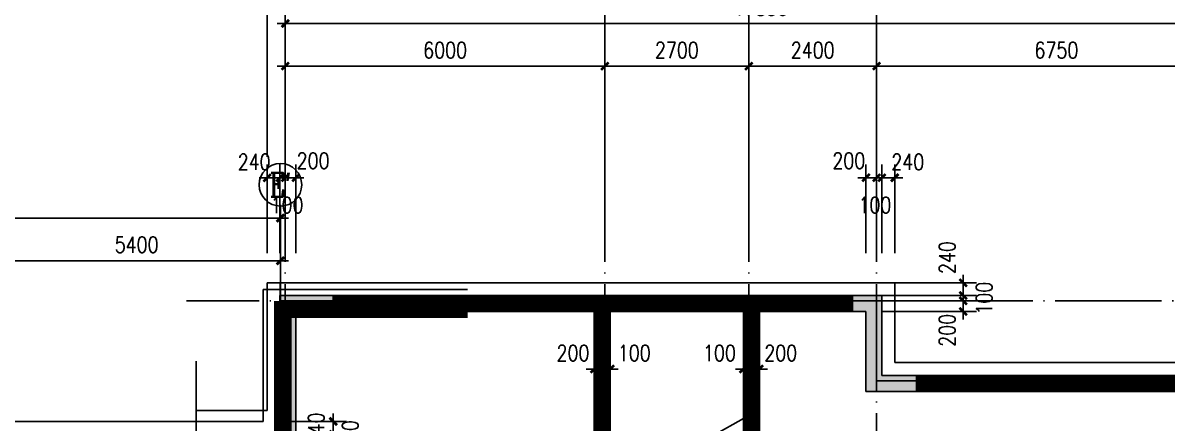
# Model space of a CAD drawing. Extents: x 634182 to 802382, y -1101880 to -864080.
# Drawn here: x 677358 to 698837, y -889472 to -881959 of the extents above; entities that cross this region are included whole.
import ezdxf
from ezdxf.enums import TextEntityAlignment as Align

# ---------------------------------------------------------------- set-up
doc = ezdxf.new("R2010")
doc.units = 0
doc.header["$LTSCALE"] = 1000
doc.header["$MEASUREMENT"] = 0
doc.linetypes.add('DOTE', pattern=[2.42, 2, -0.2, 0.02, -0.2])
doc.layers.get('0').update_dxf_attribs({"linetype": 'CONTINUOUS'})
doc.layers.get('DEFPOINTS').update_dxf_attribs({"linetype": 'CONTINUOUS'})
for name, color, linetype in [('210', 4, 'CONTINUOUS'), ('AXIS', 3, 'CONTINUOUS'), ('AXIS_TEXT', 7, 'CONTINUOUS'), ('DOTE', 1, 'DOTE'), ('MC', 4, 'CONTINUOUS'), ('PUB_DIM', 3, 'CONTINUOUS'), ('STAIR', 2, 'CONTINUOUS'), ('WALL', 191, 'CONTINUOUS')]:
    doc.layers.add(name, color=color, linetype=linetype)
doc.styles.add('COMPLEX', font='COMPLEX')
doc.styles.add('DIM_FONT', font='simplex.shx', dxfattribs={"width": 0.8})
doc.dimstyles.new('DIMN', dxfattribs={"dimtxt": 300, "dimasz": 1, "dimexe": 250, "dimexo": 300, "dimgap": 150, "dimtad": 1, "dimdec": 0, "dimzin": 0, "dimdsep": 46, "dimtxsty": 'DIM_FONT', "dimblk": '_DIMX', "dimblk1": '_DIMX', "dimblk2": '_DIMX', "dimcen": 2.5, "dimclrt": 7, "dimadec": 0, "dimazin": 0, "dimtfac": 1, "dimtdec": 0, "dimtix": 1, "dimtmove": 2, "dimatfit": 3, "dimldrblk": '_DIMX', "dimfxl": 0, "dimtolj": 1, "dimtzin": 0, "dimarcsym": 0})

# ---------------------------------------------------------------- blocks, each defined once
blk = doc.blocks.new('_DIMX')
blk.add_line((-150, 0), (150, 0))
at = {"const_width": 50}
blk.add_lwpolyline([(-70, -70), (70, 70)], dxfattribs=at)
blk = doc.blocks.new('*D468')
at = {"color": 0, "linetype": 'ByBlock'}
for p, q in [((681944, -884471), (681944, -880921)), ((783352, -884471), (783352, -880921)), ((783351, -881171), (681945, -881171))]:
    blk.add_line(p, q, dxfattribs=at)
at = {"layer": 'DEFPOINTS', "color": 0, "linetype": 'ByBlock'}
for p in [(681944, -881171), (681944, -884771), (783352, -884771)]:
    blk.add_point(p, dxfattribs=at)
at = {"color": 0, "linetype": 'ByBlock'}
for p, rotation in [((681944, -881171), 179.9999999999994), ((783352, -881171), 359.9999999999994)]:
    blk.add_blockref('_DIMX', p, dxfattribs=dict(at, rotation=rotation))
at = {"color": 7, "linetype": 'ByBlock', "insert": (732648, -880871), "char_height": 300, "attachment_point": 5, "style": 'DIM_FONT'}
blk.add_mtext('\\A1;101408', dxfattribs=at)
blk = doc.blocks.new('*D472')
at = {"color": 0, "linetype": 'ByBlock'}
for p, q in [((688083, -888456), (688082, -888456)), ((688084, -888456), (688284, -888456)), ((688084, -888456), (688284, -888456)), ((688285, -888456), (688286, -888456)), ((688084, -888756), (688084, -888706)), ((688284, -888756), (688284, -888706))]:
    blk.add_line(p, q, dxfattribs=at)
at = {"layer": 'DEFPOINTS', "color": 0, "linetype": 'ByBlock'}
for p in [(688084, -888456), (688284, -888456), (688284, -888456)]:
    blk.add_point(p, dxfattribs=at)
at = {"color": 0, "linetype": 'ByBlock'}
blk.add_blockref('_DIMX', (688084, -888456), dxfattribs=at)
at = {"color": 0, "linetype": 'ByBlock', "rotation": 180}
blk.add_blockref('_DIMX', (688284, -888456), dxfattribs=at)
at = {"color": 7, "linetype": 'ByBlock', "insert": (687684, -888156), "char_height": 300, "attachment_point": 5, "style": 'DIM_FONT'}
blk.add_mtext('\\A1;200', dxfattribs=at)
blk = doc.blocks.new('*D477')
at = {"color": 0, "linetype": 'ByBlock'}
for p, q in [((682284, -884471), (682284, -882521)), ((688284, -884471), (688284, -882521)), ((682285, -882771), (688283, -882771))]:
    blk.add_line(p, q, dxfattribs=at)
at = {"layer": 'DEFPOINTS', "color": 0, "linetype": 'ByBlock'}
for p in [(688284, -882771), (682284, -884771), (688284, -884771)]:
    blk.add_point(p, dxfattribs=at)
at = {"color": 0, "linetype": 'ByBlock', "rotation": 180}
blk.add_blockref('_DIMX', (682284, -882771), dxfattribs=at)
at = {"color": 0, "linetype": 'ByBlock'}
blk.add_blockref('_DIMX', (688284, -882771), dxfattribs=at)
at = {"color": 7, "linetype": 'ByBlock', "insert": (685284, -882471), "char_height": 300, "attachment_point": 5, "style": 'DIM_FONT'}
blk.add_mtext('\\A1;6000', dxfattribs=at)
blk = doc.blocks.new('*D499')
at = {"color": 0, "linetype": 'ByBlock'}
for p, q in [((681944, -886279), (681944, -884616)), ((682184, -886279), (682184, -884616)), ((681943, -884866), (681942, -884866)), ((682184, -884866), (681944, -884866)), ((682184, -884866), (681944, -884866)), ((682185, -884866), (682186, -884866))]:
    blk.add_line(p, q, dxfattribs=at)
at = {"layer": 'DEFPOINTS', "color": 0, "linetype": 'ByBlock'}
for p in [(681944, -884866), (681944, -886579), (682184, -886579)]:
    blk.add_point(p, dxfattribs=at)
at = {"color": 0, "linetype": 'ByBlock'}
blk.add_blockref('_DIMX', (681944, -884866), dxfattribs=at)
at = {"color": 0, "linetype": 'ByBlock', "rotation": 180}
blk.add_blockref('_DIMX', (682184, -884866), dxfattribs=at)
at = {"color": 7, "linetype": 'ByBlock', "insert": (681700, -884570), "char_height": 300, "attachment_point": 5, "style": 'DIM_FONT'}
blk.add_mtext('\\A1;240', dxfattribs=at)
blk = doc.blocks.new('*D500')
at = {"color": 0, "linetype": 'ByBlock'}
for p, q in [((682284, -886279), (682284, -884616)), ((682484, -886279), (682484, -884616)), ((682283, -884866), (682282, -884866)), ((682484, -884866), (682284, -884866)), ((682484, -884866), (682284, -884866)), ((682485, -884866), (682486, -884866))]:
    blk.add_line(p, q, dxfattribs=at)
at = {"layer": 'DEFPOINTS', "color": 0, "linetype": 'ByBlock'}
for p in [(682284, -884866), (682284, -886579), (682484, -886579)]:
    blk.add_point(p, dxfattribs=at)
at = {"color": 0, "linetype": 'ByBlock'}
blk.add_blockref('_DIMX', (682284, -884866), dxfattribs=at)
at = {"color": 0, "linetype": 'ByBlock', "rotation": 180}
blk.add_blockref('_DIMX', (682484, -884866), dxfattribs=at)
at = {"color": 7, "linetype": 'ByBlock', "insert": (682806, -884547), "char_height": 300, "attachment_point": 5, "style": 'DIM_FONT'}
blk.add_mtext('\\A1;200', dxfattribs=at)
blk = doc.blocks.new('*D501')
at = {"color": 0, "linetype": 'ByBlock'}
for p, q in [((682184, -886279), (682184, -884616)), ((682284, -886279), (682284, -884616)), ((682183, -884866), (682182, -884866)), ((682284, -884866), (682184, -884866)), ((682284, -884866), (682184, -884866)), ((682285, -884866), (682286, -884866))]:
    blk.add_line(p, q, dxfattribs=at)
at = {"layer": 'DEFPOINTS', "color": 0, "linetype": 'ByBlock'}
for p in [(682184, -884866), (682184, -886579), (682284, -886579)]:
    blk.add_point(p, dxfattribs=at)
at = {"color": 0, "linetype": 'ByBlock'}
for p, rotation in [((682184, -884866), 359.9999999999334), ((682284, -884866), 179.9999999999334)]:
    blk.add_blockref('_DIMX', p, dxfattribs=dict(at, rotation=rotation))
at = {"color": 7, "linetype": 'ByBlock', "insert": (682317, -885379), "char_height": 300, "attachment_point": 5, "style": 'DIM_FONT'}
blk.add_mtext('\\A1;100', dxfattribs=at)
blk = doc.blocks.new('*D564')
at = {"color": 0, "linetype": 'ByBlock'}
for p, q in [((693384, -884471), (693384, -882521)), ((700134, -884471), (700134, -882521)), ((700133, -882771), (693385, -882771))]:
    blk.add_line(p, q, dxfattribs=at)
at = {"layer": 'DEFPOINTS', "color": 0, "linetype": 'ByBlock'}
for p in [(693384, -882771), (693384, -884771), (700134, -884771)]:
    blk.add_point(p, dxfattribs=at)
at = {"color": 0, "linetype": 'ByBlock', "rotation": 180}
blk.add_blockref('_DIMX', (693384, -882771), dxfattribs=at)
at = {"color": 0, "linetype": 'ByBlock'}
blk.add_blockref('_DIMX', (700134, -882771), dxfattribs=at)
at = {"color": 7, "linetype": 'ByBlock', "insert": (696759, -882471), "char_height": 300, "attachment_point": 5, "style": 'DIM_FONT'}
blk.add_mtext('\\A1;6750', dxfattribs=at)
blk = doc.blocks.new('*D566')
at = {"color": 0, "linetype": 'ByBlock'}
for p, q in [((690984, -884471), (690984, -882521)), ((693384, -884471), (693384, -882521)), ((693383, -882771), (690985, -882771))]:
    blk.add_line(p, q, dxfattribs=at)
at = {"layer": 'DEFPOINTS', "color": 0, "linetype": 'ByBlock'}
for p in [(690984, -882771), (690984, -884771), (693384, -884771)]:
    blk.add_point(p, dxfattribs=at)
at = {"color": 0, "linetype": 'ByBlock', "rotation": 180}
blk.add_blockref('_DIMX', (690984, -882771), dxfattribs=at)
at = {"color": 0, "linetype": 'ByBlock'}
blk.add_blockref('_DIMX', (693384, -882771), dxfattribs=at)
at = {"color": 7, "linetype": 'ByBlock', "insert": (692184, -882471), "char_height": 300, "attachment_point": 5, "style": 'DIM_FONT'}
blk.add_mtext('\\A1;2400', dxfattribs=at)
blk = doc.blocks.new('*D569')
at = {"color": 0, "linetype": 'ByBlock'}
for p, q in [((690983, -888456), (690982, -888456)), ((690984, -888456), (691184, -888456)), ((690984, -888456), (691184, -888456)), ((691185, -888456), (691186, -888456)), ((690984, -888756), (690984, -888706)), ((691184, -888756), (691184, -888706))]:
    blk.add_line(p, q, dxfattribs=at)
at = {"layer": 'DEFPOINTS', "color": 0, "linetype": 'ByBlock'}
for p in [(690984, -888456), (691184, -888456), (691184, -888456)]:
    blk.add_point(p, dxfattribs=at)
at = {"color": 0, "linetype": 'ByBlock'}
blk.add_blockref('_DIMX', (690984, -888456), dxfattribs=at)
at = {"color": 0, "linetype": 'ByBlock', "rotation": 180}
blk.add_blockref('_DIMX', (691184, -888456), dxfattribs=at)
at = {"color": 7, "linetype": 'ByBlock', "insert": (691584, -888156), "char_height": 300, "attachment_point": 5, "style": 'DIM_FONT'}
blk.add_mtext('\\A1;200', dxfattribs=at)
blk = doc.blocks.new('*D570')
at = {"color": 0, "linetype": 'ByBlock'}
for p, q in [((690884, -888156), (690884, -888206)), ((690984, -888156), (690984, -888206)), ((690883, -888456), (690882, -888456)), ((690884, -888456), (690984, -888456)), ((690884, -888456), (690984, -888456)), ((690985, -888456), (690986, -888456))]:
    blk.add_line(p, q, dxfattribs=at)
at = {"layer": 'DEFPOINTS', "color": 0, "linetype": 'ByBlock'}
for p in [(690884, -888456), (690984, -888456), (690984, -888456)]:
    blk.add_point(p, dxfattribs=at)
at = {"color": 0, "linetype": 'ByBlock'}
blk.add_blockref('_DIMX', (690884, -888456), dxfattribs=at)
at = {"color": 0, "linetype": 'ByBlock', "rotation": 180}
blk.add_blockref('_DIMX', (690984, -888456), dxfattribs=at)
at = {"color": 7, "linetype": 'ByBlock', "insert": (690434, -888156), "char_height": 300, "attachment_point": 5, "style": 'DIM_FONT'}
blk.add_mtext('\\A1;100', dxfattribs=at)
blk = doc.blocks.new('*D572')
at = {"color": 0, "linetype": 'ByBlock'}
for p, q in [((688284, -888156), (688284, -888206)), ((688384, -888156), (688384, -888206)), ((688283, -888456), (688282, -888456)), ((688284, -888456), (688384, -888456)), ((688284, -888456), (688384, -888456)), ((688385, -888456), (688386, -888456))]:
    blk.add_line(p, q, dxfattribs=at)
at = {"layer": 'DEFPOINTS', "color": 0, "linetype": 'ByBlock'}
for p in [(688284, -888456), (688384, -888456), (688384, -888456)]:
    blk.add_point(p, dxfattribs=at)
at = {"color": 0, "linetype": 'ByBlock'}
blk.add_blockref('_DIMX', (688284, -888456), dxfattribs=at)
at = {"color": 0, "linetype": 'ByBlock', "rotation": 180}
blk.add_blockref('_DIMX', (688384, -888456), dxfattribs=at)
at = {"color": 7, "linetype": 'ByBlock', "insert": (688834, -888156), "char_height": 300, "attachment_point": 5, "style": 'DIM_FONT'}
blk.add_mtext('\\A1;100', dxfattribs=at)
blk = doc.blocks.new('*D574')
at = {"color": 0, "linetype": 'ByBlock'}
for p, q in [((688284, -884471), (688284, -882521)), ((690984, -884471), (690984, -882521)), ((690983, -882771), (688285, -882771))]:
    blk.add_line(p, q, dxfattribs=at)
at = {"layer": 'DEFPOINTS', "color": 0, "linetype": 'ByBlock'}
for p in [(688284, -882771), (688284, -884771), (690984, -884771)]:
    blk.add_point(p, dxfattribs=at)
at = {"color": 0, "linetype": 'ByBlock', "rotation": 180}
blk.add_blockref('_DIMX', (688284, -882771), dxfattribs=at)
at = {"color": 0, "linetype": 'ByBlock'}
blk.add_blockref('_DIMX', (690984, -882771), dxfattribs=at)
at = {"color": 7, "linetype": 'ByBlock', "insert": (689634, -882471), "char_height": 300, "attachment_point": 5, "style": 'DIM_FONT'}
blk.add_mtext('\\A1;2700', dxfattribs=at)
blk = doc.blocks.new('*D576')
at = {"color": 0, "linetype": 'ByBlock'}
for p, q in [((693484, -887077), (695258, -887077)), ((693484, -887177), (695258, -887177)), ((695008, -887076), (695008, -887075)), ((695008, -887177), (695008, -887077)), ((695008, -887177), (695008, -887077)), ((695008, -887178), (695008, -887179))]:
    blk.add_line(p, q, dxfattribs=at)
at = {"layer": 'DEFPOINTS', "color": 0, "linetype": 'ByBlock'}
for p in [(693184, -887077), (693184, -887177), (695008, -887077)]:
    blk.add_point(p, dxfattribs=at)
at = {"color": 0, "linetype": 'ByBlock'}
for p, rotation in [((695008, -887077), 270), ((695008, -887177), 90)]:
    blk.add_blockref('_DIMX', p, dxfattribs=dict(at, rotation=rotation))
at = {"color": 7, "linetype": 'ByBlock', "insert": (695404, -887127), "char_height": 300, "attachment_point": 5, "rotation": 90, "style": 'DIM_FONT'}
blk.add_mtext('\\A1;100', dxfattribs=at)
blk = doc.blocks.new('*D580')
at = {"color": 0, "linetype": 'ByBlock'}
for p, q in [((693184, -886279), (693184, -884616)), ((693384, -886279), (693384, -884616)), ((693183, -884866), (693182, -884866)), ((693184, -884866), (693384, -884866)), ((693184, -884866), (693384, -884866)), ((693385, -884866), (693386, -884866))]:
    blk.add_line(p, q, dxfattribs=at)
at = {"layer": 'DEFPOINTS', "color": 0, "linetype": 'ByBlock'}
for p in [(693384, -884866), (693184, -886579), (693384, -886579)]:
    blk.add_point(p, dxfattribs=at)
at = {"color": 0, "linetype": 'ByBlock'}
blk.add_blockref('_DIMX', (693184, -884866), dxfattribs=at)
at = {"color": 0, "linetype": 'ByBlock', "rotation": 180}
blk.add_blockref('_DIMX', (693384, -884866), dxfattribs=at)
at = {"color": 7, "linetype": 'ByBlock', "insert": (692862, -884547), "char_height": 300, "attachment_point": 5, "style": 'DIM_FONT'}
blk.add_mtext('\\A1;200', dxfattribs=at)
blk = doc.blocks.new('*D581')
at = {"color": 0, "linetype": 'ByBlock'}
for p, q in [((693384, -886279), (693384, -884616)), ((693484, -886279), (693484, -884616)), ((693383, -884866), (693382, -884866)), ((693384, -884866), (693484, -884866)), ((693384, -884866), (693484, -884866)), ((693485, -884866), (693486, -884866))]:
    blk.add_line(p, q, dxfattribs=at)
at = {"layer": 'DEFPOINTS', "color": 0, "linetype": 'ByBlock'}
for p in [(693484, -884866), (693384, -886579), (693484, -886579)]:
    blk.add_point(p, dxfattribs=at)
at = {"color": 0, "linetype": 'ByBlock'}
blk.add_blockref('_DIMX', (693384, -884866), dxfattribs=at)
at = {"color": 0, "linetype": 'ByBlock', "rotation": 180}
blk.add_blockref('_DIMX', (693484, -884866), dxfattribs=at)
at = {"color": 7, "linetype": 'ByBlock', "insert": (693351, -885379), "char_height": 300, "attachment_point": 5, "style": 'DIM_FONT'}
blk.add_mtext('\\A1;100', dxfattribs=at)
blk = doc.blocks.new('*D582')
at = {"color": 0, "linetype": 'ByBlock'}
for p, q in [((693484, -887177), (695258, -887177)), ((695008, -887176), (695008, -887175)), ((695008, -887377), (695008, -887177)), ((695008, -887377), (695008, -887177)), ((693484, -887377), (695258, -887377)), ((695008, -887378), (695008, -887379))]:
    blk.add_line(p, q, dxfattribs=at)
at = {"layer": 'DEFPOINTS', "color": 0, "linetype": 'ByBlock'}
for p in [(693184, -887177), (695008, -887177), (693184, -887377)]:
    blk.add_point(p, dxfattribs=at)
at = {"color": 0, "linetype": 'ByBlock'}
for p, rotation in [((695008, -887177), 270), ((695008, -887377), 90)]:
    blk.add_blockref('_DIMX', p, dxfattribs=dict(at, rotation=rotation))
at = {"color": 7, "linetype": 'ByBlock', "insert": (694708, -887730), "char_height": 300, "attachment_point": 5, "rotation": 90, "style": 'DIM_FONT'}
blk.add_mtext('\\A1;200', dxfattribs=at)
blk = doc.blocks.new('*D583')
at = {"color": 0, "linetype": 'ByBlock'}
for p, q in [((693484, -886837), (695258, -886837)), ((695008, -886836), (695008, -886835)), ((695008, -887077), (695008, -886837)), ((695008, -887077), (695008, -886837)), ((693484, -887077), (695258, -887077)), ((695008, -887078), (695008, -887079))]:
    blk.add_line(p, q, dxfattribs=at)
at = {"layer": 'DEFPOINTS', "color": 0, "linetype": 'ByBlock'}
for p in [(693184, -886837), (695008, -886837), (693184, -887077)]:
    blk.add_point(p, dxfattribs=at)
at = {"color": 0, "linetype": 'ByBlock'}
for p, rotation in [((695008, -886837), 270), ((695008, -887077), 90)]:
    blk.add_blockref('_DIMX', p, dxfattribs=dict(at, rotation=rotation))
at = {"color": 7, "linetype": 'ByBlock', "insert": (694708, -886365), "char_height": 300, "attachment_point": 5, "rotation": 90, "style": 'DIM_FONT'}
blk.add_mtext('\\A1;240', dxfattribs=at)
blk = doc.blocks.new('*D584')
at = {"color": 0, "linetype": 'ByBlock'}
for p, q in [((693484, -886279), (693484, -884616)), ((693724, -886279), (693724, -884616)), ((693483, -884866), (693482, -884866)), ((693484, -884866), (693724, -884866)), ((693484, -884866), (693724, -884866)), ((693725, -884866), (693726, -884866))]:
    blk.add_line(p, q, dxfattribs=at)
at = {"layer": 'DEFPOINTS', "color": 0, "linetype": 'ByBlock'}
for p in [(693724, -884866), (693484, -886579), (693724, -886579)]:
    blk.add_point(p, dxfattribs=at)
at = {"color": 0, "linetype": 'ByBlock'}
blk.add_blockref('_DIMX', (693484, -884866), dxfattribs=at)
at = {"color": 0, "linetype": 'ByBlock', "rotation": 180}
blk.add_blockref('_DIMX', (693724, -884866), dxfattribs=at)
at = {"color": 7, "linetype": 'ByBlock', "insert": (693969, -884570), "char_height": 300, "attachment_point": 5, "style": 'DIM_FONT'}
blk.add_mtext('\\A1;240', dxfattribs=at)
blk = doc.blocks.new('*D915')
at = {"color": 0, "linetype": 'ByBlock'}
for p, q in [((682170, -889441), (683435, -889441)), ((683185, -889440), (683185, -889439)), ((683185, -889441), (683185, -889681)), ((683185, -889441), (683185, -889681)), ((682170, -889681), (683435, -889681)), ((683185, -889682), (683185, -889683))]:
    blk.add_line(p, q, dxfattribs=at)
at = {"layer": 'DEFPOINTS', "color": 0, "linetype": 'ByBlock'}
for p in [(681870, -889441), (681870, -889681), (683185, -889681)]:
    blk.add_point(p, dxfattribs=at)
at = {"color": 0, "linetype": 'ByBlock'}
for p, rotation in [((683185, -889441), 270), ((683185, -889681), 90)]:
    blk.add_blockref('_DIMX', p, dxfattribs=dict(at, rotation=rotation))
at = {"color": 7, "linetype": 'ByBlock', "insert": (682865, -889582), "char_height": 300, "attachment_point": 5, "rotation": 90, "style": 'DIM_FONT'}
blk.add_mtext('\\A1;240', dxfattribs=at)
blk = doc.blocks.new('*D916')
at = {"color": 0, "linetype": 'ByBlock'}
for p, q in [((682390, -889681), (683435, -889681)), ((682390, -889781), (683435, -889781)), ((683185, -889680), (683185, -889679)), ((683185, -889781), (683185, -889681)), ((683185, -889781), (683185, -889681)), ((683185, -889782), (683185, -889783))]:
    blk.add_line(p, q, dxfattribs=at)
at = {"layer": 'DEFPOINTS', "color": 0, "linetype": 'ByBlock'}
for p in [(682090, -889681), (682090, -889781), (683185, -889681)]:
    blk.add_point(p, dxfattribs=at)
at = {"color": 0, "linetype": 'ByBlock'}
for p, rotation in [((683185, -889681), 270), ((683185, -889781), 90)]:
    blk.add_blockref('_DIMX', p, dxfattribs=dict(at, rotation=rotation))
at = {"color": 7, "linetype": 'ByBlock', "insert": (683504, -889725), "char_height": 300, "attachment_point": 5, "rotation": 90, "style": 'DIM_FONT'}
blk.add_mtext('\\A1;100', dxfattribs=at)
blk = doc.blocks.new('_AXISO')
blk.add_circle((0, 0), 0.5)
at = {"layer": 'AXIS_TEXT', "style": 'COMPLEX', "width": 1.041667}
blk.add_attdef('A', text='', height=0.56, dxfattribs=at).set_placement((-0.25, -0.28), (0.25, -0.28), align=Align.FIT)

msp = doc.modelspace()

# ---------------------------------------------------------------- hatches: boundary and pattern name
at = {"layer": '210'}
for points in [[(682184.156, -902576.757), (683184.156, -902576.757), (683184.157, -902276.659), (682484.157, -902276.659), (682484.157, -895676.76), (683184.157, -895676.76), (683184.157, -895376.76), (682484.186, -895376.76), (682484.16, -887376.757), (683184.157, -887376.757), (683184.16, -887076.757), (682184.156, -887076.757)], [(693484.157, -887076.757), (692934.167, -887076.758), (692934.157, -887376.757), (693184.157, -887376.757), (693184.157, -888876.757), (694134.157, -888876.757), (694134.157, -888576.757), (693484.157, -888576.757)]]:
    msp.add_hatch(color=256, dxfattribs=at).paths.add_polyline_path(points)

# ---------------------------------------------------------------- linework, layer by layer
for p, q in [((685704.586, -886961.362), (681870.082, -886961.362)), ((681870.082, -886961.362), (681870.082, -889441.362)), ((683090.082, -887181.362), (685704.586, -887181.362)), ((685704.586, -887481.362), (682390.082, -887481.362))]:
    msp.add_line(p, q)
at = {"layer": 'AXIS'}
for p, q in [((682284.156, -880670.594), (682284.156, -884470.594)), ((688284.156, -880670.594), (688284.156, -884470.594)), ((690984.156, -880670.594), (690984.156, -884470.594)), ((693384.156, -880670.594), (693384.156, -884470.594))]:
    msp.add_line(p, q, dxfattribs=at)
at = {"layer": 'DOTE'}
for p, q in [((682284.156, -884445.605), (682284.156, -906755.699)), ((688284.156, -884445.605), (688284.156, -902476.757)), ((690984.156, -884445.605), (690984.156, -902476.757)), ((693384.156, -884445.605), (693384.156, -895576.757)), ((682190.082, -886838.282), (682190.082, -902581.362)), ((682190.082, -886838.282), (682190.082, -902581.362)), ((722934.156, -887176.757), (680427.389, -887176.757)), ((685704.586, -887281.362), (682190.082, -887281.362)), ((707134.156, -888676.757), (693384.156, -888676.757))]:
    msp.add_line(p, q, dxfattribs=at)
at = {"layer": 'MC', "linetype": 'Continuous', "const_width": 300}
for points in [[(685704.586, -887331.362), (682240.082, -887331.362), (682240.082, -890881.362)], [(688234.156, -887226.757), (688234.156, -891326.757)], [(690234.156, -887226.757), (691734.213, -887226.757)], [(691034.156, -891326.757), (691034.184, -887226.757)]]:
    msp.add_lwpolyline(points, dxfattribs=at)
at = {"layer": 'STAIR'}
for p, q in [((680611.829, -888309.325), (680611.829, -894959.236)), ((690884.156, -889386.757), (690327.726, -889697.763))]:
    msp.add_line(p, q, dxfattribs=at)
at = {"layer": 'WALL'}
for p, q in [((693724.156, -886836.757), (681944.156, -886836.757)), ((681944.156, -886836.757), (681944.156, -889236.648)), ((693724.156, -888336.757), (693724.156, -886836.757)), ((682090.082, -887181.362), (682090.082, -902381.362)), ((693484.156, -887076.757), (682184.156, -887076.757)), ((682184.156, -887076.757), (682184.156, -896126.757)), ((682250.082, -887181.362), (682250.082, -902381.362)), ((683184.156, -887076.757), (683184.156, -887376.757)), ((689034.156, -887076.757), (687534.143, -887076.757)), ((687534.143, -887076.757), (687534.143, -887376.757)), ((689034.156, -887376.757), (689034.156, -887076.757)), ((690234.156, -887376.757), (690234.156, -887076.757)), ((691734.213, -887076.757), (690234.156, -887076.757)), ((691734.213, -887376.757), (691734.213, -887076.757)), ((693484.156, -887076.877), (692934.213, -887076.877)), ((692934.213, -887376.757), (692934.213, -887076.877)), ((693484.156, -888576.757), (693484.156, -887076.757)), ((682390.082, -887481.362), (682390.082, -902381.362)), ((688084.156, -887376.757), (682484.156, -887376.757)), ((682484.156, -887376.757), (682484.156, -902276.757)), ((688084.156, -894176.757), (688084.156, -887376.757)), ((688384.156, -892876.757), (688384.156, -887376.757)), ((690884.156, -887376.757), (688384.156, -887376.757)), ((690884.156, -887376.757), (690884.156, -893876.757)), ((691184.156, -887376.757), (691184.156, -893876.757)), ((693184.156, -887376.757), (691184.156, -887376.757)), ((693184.156, -888876.757), (693184.156, -887376.757)), ((706694.156, -888336.757), (693724.156, -888336.757)), ((699384.156, -888576.757), (693484.156, -888576.757)), ((694134.156, -888576.757), (693484.156, -888576.757)), ((694134.156, -888876.757), (694134.156, -888576.757)), ((707234.156, -888876.757), (693184.156, -888876.757)), ((680611.888, -889236.32), (681944.156, -889236.648)), ((665993.45, -889441.362), (681870.082, -889441.362))]:
    msp.add_line(p, q, dxfattribs=at)
at = {"layer": 'WALL', "linetype": 'Continuous', "const_width": 300}
for points in [[(683184.156, -887226.757), (688284.156, -887226.757)], [(688284.156, -887226.757), (690234.156, -887226.757)], [(691734.213, -887226.757), (692934.213, -887226.817)], [(694134.156, -888726.757), (699384.156, -888726.757)]]:
    msp.add_lwpolyline(points, dxfattribs=at)

# ---------------------------------------------------------------- block references
at = {"layer": 'AXIS'}
ref = msp.add_blockref('_AXISO', (682193.082, -884997.271), dxfattribs=dict(at, xscale=800, yscale=800, zscale=800))
ref.add_attrib('A', "E'", dxfattribs={"layer": 'AXIS_TEXT', "height": 448, "rotation": 360, "style": 'COMPLEX', "width": 0.815217}).set_placement((681993.082, -885221.271), (682393.082, -885221.271), align=Align.FIT)

# ---------------------------------------------------------------- dimensions: what is measured, and where the dimension line sits
msp.add_linear_dim(base=(700134.156, -881970.594), p1=(682284.156, -884770.594), p2=(700134.156, -884770.594), angle=0, dimstyle='DIMN', dxfattribs=at).render()
for base, p1, p2, picture, middle in [((688284.156, -882770.594), (682284.156, -884770.594), (688284.156, -884770.594), '*D477', (685284.156, -882470.594)), ((688284.156, -882770.594), (690984.156, -884770.594), (688284.156, -884770.594), '*D574', (689634.156, -882470.594)), ((690984.156, -882770.594), (693384.156, -884770.594), (690984.156, -884770.594), '*D566', (692184.156, -882470.594)), ((693384.156, -882770.594), (700134.156, -884770.594), (693384.156, -884770.594), '*D564', (696759.156, -882470.594))]:
    dim = msp.add_linear_dim(base=base, p1=p1, p2=p2, angle=180, dimstyle='DIMN', dxfattribs=at)
    dim.commit()
    dim.dimension.update_dxf_attribs({"geometry": picture, "text_midpoint": middle})
for p1, p2 in [((665993.45, -886810.437), (682193.082, -886810.437)), ((676793.45, -887610.437), (682193.082, -887610.437))]:
    msp.add_aligned_dim(p1=p1, p2=p2, distance=1187.528, dimstyle='DIMN', dxfattribs=at).render()
at = {"layer": 'PUB_DIM', "linetype": 'Continuous'}
dim = msp.add_aligned_dim(p1=(783351.996, -884770.594), p2=(681944.156, -884770.594), distance=-3600, dimstyle='DIMN', dxfattribs=at)
dim.commit()
dim.dimension.update_dxf_attribs({"geometry": '*D468', "text_midpoint": (732648.076, -880870.594)})
for base, p1, p2, angle, picture, middle, dimtype in [((681944.156, -884865.597), (682184.156, -886578.572), (681944.156, -886578.572), 180, '*D499', (681699.784, -884570.314), 129), ((682284.156, -884865.597), (682484.156, -886578.572), (682284.156, -886578.572), 180, '*D500', (682806.257, -884547.044), 129), ((693384.156, -884865.597), (693184.156, -886578.572), (693384.156, -886578.572), 0, '*D580', (692862.054, -884547.044), 129), ((693724.156, -884865.597), (693484.156, -886578.572), (693724.156, -886578.572), 0, '*D584', (693968.527, -884570.314), 129), ((682184.156, -884865.597), (682284.156, -886578.572), (682184.156, -886578.572), 180, '*D501', (682317.08, -885378.94), 129), ((693484.156, -884865.597), (693384.156, -886578.572), (693484.156, -886578.572), 360, '*D581', (693351.231, -885378.94), 129), ((695007.964, -886836.757), (693184.156, -887076.877), (693184.156, -886836.757), 90, '*D583', (694707.964, -886364.675), 129), ((695007.964, -887076.877), (693184.156, -887176.757), (693184.156, -887076.877), 90, '*D576', (695404.299, -887126.817), 129), ((695007.964, -887176.757), (693184.156, -887376.757), (693184.156, -887176.757), 90, '*D582', (694707.964, -887729.968), 129), ((688284.156, -888456.238), (688084.156, -888456.238), (688284.156, -888456.238), 360, '*D472', (687684.156, -888156.238), 129), ((688384.156, -888456.238), (688284.156, -888456.238), (688384.156, -888456.238), 0, '*D572', (688834.156, -888156.238), 128), ((690984.156, -888456.238), (690884.156, -888456.238), (690984.156, -888456.238), 360, '*D570', (690434.156, -888156.238), 129), ((691184.156, -888456.238), (690984.156, -888456.238), (691184.156, -888456.238), 0, '*D569', (691584.156, -888156.238), 128), ((683184.963, -889681.362), (681870.082, -889441.362), (681870.082, -889681.362), 270, '*D915', (682865.001, -889581.928), 129), ((683184.963, -889681.362), (682090.082, -889781.362), (682090.082, -889681.362), 90, '*D916', (683504.234, -889724.567), 129)]:
    dim = msp.add_linear_dim(base=base, p1=p1, p2=p2, angle=angle, dimstyle='DIMN', dxfattribs=at)
    dim.commit()
    dim.dimension.update_dxf_attribs({"geometry": picture, "text_midpoint": middle, "dimtype": dimtype})

doc.saveas('drawing.dxf')
